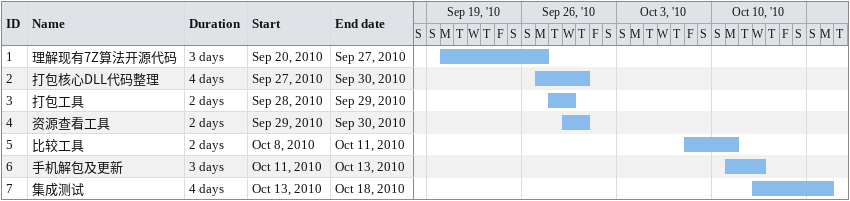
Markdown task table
| ID | Task | Duration | Start | Finish |
|---|---|---|---|---|
| 1 | 理解现有7Z算法开源代码 | 3d | 2010-09-20 | 2010-09-27 |
| 2 | 打包核心DLL代码整理 | 4d | 2010-09-27 | 2010-09-30 |
| 3 | 打包工具 | 2d | 2010-09-28 | 2010-09-29 |
| 4 | 资源查看工具 | 2d | 2010-09-29 | 2010-09-30 |
| 5 | 比较工具 | 2d | 2010-10-08 | 2010-10-11 |
| 6 | 手机解包及更新 | 3d | 2010-10-11 | 2010-10-13 |
| 7 | 集成测试 | 4d | 2010-10-13 | 2010-10-18 |
